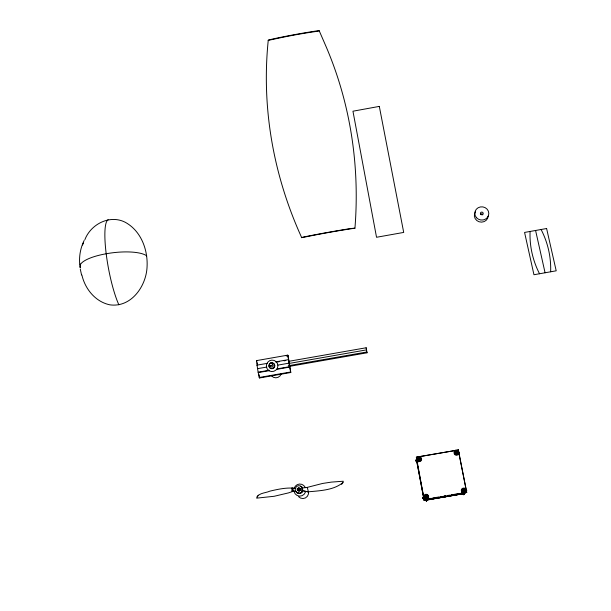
<?xml version="1.0" encoding="UTF-8"?>
<svg xmlns="http://www.w3.org/2000/svg" width="611" height="611" viewBox="0 0 611 611"><rect width="100%" height="100%" fill="white"/><g stroke="black" fill="none" stroke-linecap="round" stroke-linejoin="round"><path stroke-width="0.92" d="M292.081 487.952L292.127 491.672L288.56 492.878L274.171 496.277L256.651 498.148C258.193 492.787 265.586 493.153 269.802 491.175C278.043 489.19 288.102 487.066 295.457 488.533M416.855 460.9A2.459 2.413 47.8 0 1 417.038 458.471L415.572 460.915L417.099 461.992M416.343 457.173L458.365 449.963L416.343 457.173L424.255 499.806L466.72 492.497L458.365 449.963M416.725 461.45L423.469 496.812M418.184 457.127L418.275 456.7M418.306 456.959L418.413 456.486M418.863 458.953L418.588 457.509L419.016 457.433L419.291 458.876L417.817 459.602A1.489 1.466 47.6 0 1 417.901 458.502A1.428 1.405 47.6 0 0 417.809 459.625L417.512 459.182L418.863 458.953L419.627 460.702L419.199 460.77L418.94 459.38L417.611 459.617M419.627 460.686C418.367 458.922 422.797 458.548 419.276 458.922L419.016 457.433M420.421 459.823L420.544 459.48A1.428 1.405 47.6 0 0 420.322 458.41M422.522 498.194L426.562 501.066L422.522 498.194L423.69 496.353M422.827 498.041L423.881 496.514M424.133 500.279L424.5 499.401L424.164 500.531L462.779 493.787L426.493 499.813M425.913 496.613L425.653 495.116L426.081 495.04L426.272 498.431L426.707 498.362L426.44 496.942L424.561 496.812L424.645 497.247L425.134 497.194L424.584 496.812M425.997 497.048L424.645 497.247M426.348 496.537L427.753 496.269L427.837 496.705L426.44 496.942M82.538 245.042L83.539 242.75M84.868 239.703C90.756 224.176 109.896 214.247 125.354 222.335C141.095 230.996 148.068 249.853 147.052 267.106C146.144 286.299 131.182 307.723 109.988 304.851C95.53 301.933 85.013 288.942 81.897 274.996M84.165 240.474C80.492 247.822 78.979 256.261 79.736 264.433M427.601 499.531L426.562 501.066M455.119 450.635L455.371 450.139M455.325 450.75L455.554 450.299M308.127 491.824C319.652 490.732 333.942 490.297 342.985 482.491M456.211 452.552L455.928 451.109L456.356 451.033L456.272 453.026L454.958 453.217L454.851 452.782L456.723 452.904L456.997 454.301L456.562 454.37L456.295 452.98L454.958 453.217M456.616 452.522L458.029 452.239C458.517 453.377 454.867 452.766 458.113 452.667M458.976 453.286L459.212 452.843M459.159 453.438L459.426 452.95L458.387 454.469M342.672 483.095L343.29 481.231L331.399 482.102L322.539 483.461L307.31 487.364L308.379 491.893L303.468 490.877M257.025 496.926L257.368 496.346M301.628 490.702L301.865 488.861M297.901 488.426L297.664 490.259M444.121 496.934L444.587 496.231L445.159 496.69L444.121 496.934L446.389 496.468M444.579 496.85L445.052 496.147M463.214 488.861L464.299 492.107L463.871 492.183L463.65 488.792L463.222 488.915L463.291 489.411L463.65 488.846M461.427 493.108L463.749 494.742L466.789 490.381L466.483 490.725M427.547 499.111L426.371 500.913L427.417 499.378M426.699 500.768L427.746 499.233M417.191 458.555L415.709 460.702L415.793 460.289L417.328 461.366M416.03 460.259L416.985 459.167M463.474 490.366L462.137 490.564L462.642 490.954L462.153 490.564M463.566 490.801L462.222 491M462.504 493.589L426.929 499.806M464.238 493.711L465.116 492.733M463.749 494.742L464.161 494.246L461.824 492.603M466.72 492.497L458.288 450.116M319.301 30.985L319.179 30.55L315.207 31.146A263.104 97.676 -10.3 0 0 272.269 39.096L268.137 40.25L272.361 39.532A218.463 84.112 -10.3 0 1 315.276 31.589L319.301 30.985L325.732 45.794A438.729 394.339 -39.5 0 1 354.945 228.186L350.783 228.82A227.284 55.013 -10 0 0 305.767 236.869L301.338 237.618L305.691 236.579A273.407 63.743 -10 0 1 350.745 228.522L354.945 228.186M341.526 484.309L342.313 483.576M257.75 495.88L258.56 495.17M308.028 491.84L303.858 491.053M458.029 452.239L457.586 452.804M420.628 458.655L420.246 459.197L420.735 459.075M427.753 496.269L427.242 496.384L427.792 496.72M464.887 490.572C466.498 489.151 462.741 492.054 465.422 490.457M465.284 490.037L463.909 490.289M267.183 363.369L257.04 365.141L257.292 365.523L256.536 360.612L287.781 355.136L289.026 360.956M286.208 355.984L288.041 355.663M275.477 361.918L288.384 359.658L288.583 360.047L287.781 355.136M277.539 361.979L279.38 361.659M283.978 360.849L285.818 360.528M288.529 361.361L366.157 347.766L367.012 352.799L289.599 366.34M257.59 368.662L266.816 367.051M277.883 365.111L288.957 363.171M288.873 363.476L366.531 349.874M288.277 365.745L366.913 351.982L367.012 352.799M257.04 365.141L258.132 372.191L269.214 370.251M277.524 368.8L289.53 366.699L290.775 372.504L259.476 377.98L258.132 372.191M258.384 372.557L269.443 370.625M276.814 369.334L289.721 367.081M259.148 377.499L290.523 372.015M419.1 457.983L418.596 457.532M419.36 459.35L420.246 459.197M419.528 460.243L419.192 460.74M297.565 489.709A1.421 1.398 -79.4 0 1 299.443 488.143A1.421 1.398 -79.4 0 1 299.833 490.564A1.421 1.398 -79.4 0 1 297.565 489.709L300.329 489.235M429.059 498.629L431.389 498.316M432.756 497.996L435.047 497.69M436.453 497.369L438.698 497.071M440.157 496.735L442.349 496.445M443.853 496.109L445.702 495.796M447.55 495.483L449.818 495.177M451.246 494.849L460.793 493.314M429.472 499.134L431.297 498.82M433.115 498.515L434.933 498.202M436.758 497.889L438.576 497.583M440.394 497.27L442.211 496.964M447.832 496.01L449.65 495.697M451.476 495.391L460.587 493.841M425.638 500.195L462.779 493.787M455.355 453.179L454.851 452.782M418.023 459.579L417.527 459.182M302.055 487.968L307.341 487.494M292.127 491.572L295.77 491.366M291.966 488.082L294.67 488.456M293.937 490.274L292.05 489.984L293.86 490.312M292.058 490.121L293.677 490.381M456.02 454.11L456.218 454.179A1.436 1.405 42.1 0 0 457.288 453.973M426.837 495.513L426.486 495.391A1.451 1.421 56.5 0 0 425.416 495.59M425.592 498.08L425.943 498.209A1.451 1.421 56.5 0 0 426.684 498.171L426.699 498.347M415.663 460.457L417.962 462.076M461.71 492.779L464.039 494.421M256.536 360.612L256.864 361.132M289.813 366.302L288.743 361.322L289.125 362.094M456.997 454.301L456.44 453.92L456.554 454.34M463.864 492.168L464.169 491.634L464.299 492.107M466.002 489.518L466.246 490.786A2.52 2.452 49.9 0 1 464.872 492.817L463.612 493.031A2.52 2.452 49.9 0 1 461.549 491.588L461.297 490.32A2.52 2.452 49.9 0 1 462.68 488.288L463.94 488.074A2.52 2.452 49.9 0 1 466.002 489.518A2.52 2.444 49.9 0 1 466.063 491.427M426.272 498.416L426.173 498.011L426.661 498.186M535.587 230.477L545.073 272.773M81.553 274.958L80.278 269.054M444.587 496.231L444.701 496.766M416.832 461.244L424.164 500.531M293.983 491.084L294.036 491.381A6.057 5.95 -79.8 0 0 305.531 491.908M289.599 364.454L290.775 372.504M288.384 359.658L289.53 366.699M302.14 488.815L302.88 490.58L302.483 490.809A10.861 0.695 80.6 0 0 302.682 491.107M298.718 488.074L299.169 490.877M297.145 488.777L297.389 490.312M257.116 362.766L257.498 365.218M258.965 374.688L259.476 377.98M366.157 347.766L366.256 348.591M425.653 495.139L426.165 495.582L426.081 495.04M455.928 451.132L456.425 451.582L456.356 451.033M80.224 264.044L80.278 267.778A34.14 9.921 -6.7 0 1 106.192 253.764A34.14 9.921 -6.7 0 1 146.716 255.872M488.242 216.034A6.965 6.584 6.6 0 1 479.07 221.762A6.965 6.584 6.6 0 1 475.495 211.818M480.467 214.11A1.398 1.321 6.6 0 1 482.759 214.866M539.513 273.759A93.422 86.709 17.8 0 1 530.081 231.454M541.094 229.499A91.314 87.396 8 0 1 550.641 271.796M301.727 237.694A456.677 407.384 12.8 0 1 268.237 40.402M300.635 486.264A3.781 3.712 -79.5 0 1 302.705 488.227M302.796 491.122A3.781 3.712 -79.5 0 1 295.93 491.366M294.197 488.258A6.057 5.95 -79.8 0 1 305.156 487.288M308.479 491.443A5.866 5.766 -81.2 0 1 298.565 496.659M301.269 487.555A3.032 2.979 -79.6 0 1 301.834 488.09M300.749 492.779A3.032 2.979 -79.6 0 1 300.001 493.008M302.43 491.183A3.024 2.979 -79.7 0 1 301.529 492.458M300.864 492.878A3.024 2.979 -79.7 0 1 300.123 493.108M298.588 492.962A3.024 2.979 -79.7 0 1 297.901 492.588M281.213 373.886A5.636 5.522 -34.6 0 1 271.712 376.032M272.285 364.286A1.459 1.428 -33.9 0 1 273.155 366.004A1.459 1.428 -33.9 0 1 271.483 367.043A1.459 1.428 -33.9 0 1 270.322 365.508M270.742 363.293A2.91 2.849 -33.9 0 1 274.797 365.638A2.91 2.849 -33.9 0 1 271.108 368.654A2.91 2.849 -33.9 0 1 269.581 364.248M425.928 498.293A1.512 1.474 56.5 0 1 425.562 498.156M424.798 496.476A1.512 1.474 56.5 0 0 424.996 497.614A1.451 1.421 56.5 0 1 424.813 496.499M425.455 495.552A1.512 1.474 56.5 0 1 426.944 495.521M427.257 495.758A1.512 1.474 56.5 0 1 427.708 497.201M419.994 460.473A1.489 1.466 47.6 0 1 418.879 460.641M418.123 458.189A1.489 1.466 47.6 0 1 419.528 457.776M420.452 458.441A1.489 1.466 47.6 0 1 420.505 459.923M464.612 491.74A1.52 1.474 49.9 0 1 463.489 491.916A1.459 1.413 49.9 0 0 464.589 491.763M462.802 491.534A1.52 1.474 49.9 0 1 462.55 491.229M462.703 489.419A1.52 1.474 49.9 0 1 464.123 488.999M465.063 489.678A1.52 1.474 49.9 0 1 465.299 490.427M457.227 454.057A1.497 1.459 42.2 0 1 456.112 454.233M455.18 453.561A1.497 1.459 42.2 0 1 454.981 452.445M455.332 451.773A1.497 1.459 42.2 0 1 456.745 451.361A1.436 1.405 42.1 0 0 455.401 451.842M457.876 453.148A1.497 1.459 42.2 0 0 457.425 451.728A1.436 1.405 42.1 0 1 457.876 453.079M462.848 491.626A1.459 1.413 49.9 0 1 462.596 491.336M462.962 489.342A1.459 1.413 49.9 0 1 464.032 489.144M464.956 489.77A1.459 1.413 49.9 0 1 465.185 490.854M427.15 495.727A1.451 1.421 56.5 0 1 427.616 497.102M419.948 460.373A1.428 1.405 47.6 0 1 418.879 460.572M418.359 457.998A1.428 1.405 47.6 0 1 419.421 457.799M455.31 453.561A1.436 1.405 42.1 0 1 455.08 452.499M464.986 492.878A2.505 2.436 50.1 0 1 461.992 492.985M465.773 492A2.52 2.444 49.9 0 1 462.917 492.886M455.875 450.528A2.482 2.421 42.2 0 1 457.143 450.643M457.715 450.941A2.482 2.421 42.2 0 1 458.197 451.376M458.548 451.919A2.482 2.421 42.2 0 1 458.67 453.79M417.672 461.87A2.459 2.413 47.8 0 1 417.198 461.435M417.794 461.32A2.467 2.429 47.6 0 1 417.321 460.885M416.969 460.343A2.467 2.429 47.6 0 1 416.862 458.471M417.58 457.433A2.467 2.429 47.6 0 1 419.36 456.883M428.082 498.744A2.497 2.436 56.6 0 1 425.241 499.63M424.187 498.889A2.497 2.436 56.6 0 1 423.736 496.445M427.822 498.851A2.505 2.452 56.5 0 1 425.393 499.263M424.34 498.515A2.505 2.452 56.5 0 1 423.751 496.697M118.855 304.79A47.902 9.127 79.4 0 1 106.23 254.069A47.902 9.127 79.4 0 1 108.178 219.708M418.695 456.768L418.092 456.959A2.475 2.429 47.6 0 0 416.71 458.96L416.946 460.205A2.475 2.429 47.6 0 0 418.963 461.626L420.208 461.412A2.475 2.429 47.6 0 0 421.59 459.411L421.361 458.158A2.475 2.429 47.6 0 0 419.337 456.745L418.695 456.768M418.802 457.181L418.314 457.334A1.986 1.955 47.6 0 0 417.206 458.937L417.389 459.946A1.986 1.955 47.6 0 0 419.016 461.084L420.017 460.908A1.986 1.955 47.6 0 0 421.124 459.304L420.941 458.296A1.986 1.955 47.6 0 0 419.314 457.158L418.802 457.181M456.005 450.376L455.401 450.559A2.482 2.421 42.1 0 0 454.026 452.56L454.271 453.813A2.482 2.421 42.1 0 0 456.31 455.233L457.563 455.019A2.482 2.421 42.1 0 0 458.93 453.018L458.685 451.766A2.482 2.421 42.1 0 0 456.646 450.345L456.005 450.376M456.134 450.781L455.646 450.933A1.993 1.948 42.1 0 0 454.546 452.537L454.744 453.545A1.993 1.948 42.1 0 0 456.379 454.683L457.387 454.508A1.993 1.948 42.1 0 0 458.487 452.904L458.288 451.896A1.993 1.948 42.1 0 0 456.646 450.758L456.134 450.781M425.752 494.345L425.141 494.536A2.513 2.452 56.5 0 0 423.751 496.56L423.988 497.835A2.513 2.452 56.5 0 0 426.035 499.279L427.288 499.065A2.513 2.452 56.5 0 0 428.678 497.033L428.441 495.765A2.513 2.452 56.5 0 0 426.402 494.322L425.752 494.345M425.867 494.78L425.371 494.933A2.016 1.97 56.5 0 0 424.255 496.567L424.446 497.583A2.016 1.97 56.5 0 0 426.088 498.752L427.097 498.576A2.016 1.97 56.5 0 0 428.212 496.942L428.021 495.926A2.016 1.97 56.5 0 0 426.379 494.765L425.867 494.78M463.428 488.533L462.939 488.685A2.024 1.97 49.9 0 0 461.824 490.312L462.031 491.336A2.024 1.97 49.9 0 0 463.68 492.497L464.696 492.329A2.024 1.97 49.9 0 0 465.803 490.694L465.605 489.671A2.024 1.97 49.9 0 0 463.948 488.51L463.428 488.533M379.309 106.398L352.952 111.21L376.536 237.274L403.703 232.424L379.309 106.398M546.608 228.522L524.574 232.432L533.953 274.736L556.201 270.81L546.608 228.522M266.465 367.119L266.411 366.837A5.82 5.69 -33.8 0 1 274.125 360.429A5.82 5.69 -33.8 0 1 275.897 370.113A5.82 5.69 -33.8 0 1 266.465 367.119M476.557 217.768A7.011 6.622 6.5 0 0 488.449 215.63A7.011 6.622 6.5 0 0 480.414 206.93A7.011 6.622 6.5 0 0 476.557 217.768M480.75 214.301A1.405 1.321 6.5 0 0 483.133 213.873A1.405 1.321 6.5 0 0 481.521 212.132A1.405 1.321 6.5 0 0 480.75 214.301M301.307 492.397A3.796 3.727 -79.4 0 0 300.268 485.921A3.796 3.727 -79.4 0 0 295.266 490.106A3.796 3.727 -79.4 0 0 301.307 492.397M299.871 490.671A1.528 1.497 -79.4 0 0 299.459 488.067A1.528 1.497 -79.4 0 0 297.442 489.747A1.528 1.497 -79.4 0 0 299.871 490.671M270.856 365.79A1.466 1.436 -33.7 0 0 272.338 363.736A1.466 1.436 -33.7 0 0 269.833 363.522A1.466 1.436 -33.7 0 0 270.856 365.79M271.46 368.494A2.91 2.849 -33.9 0 0 274.408 364.416A2.91 2.849 -33.9 0 0 269.428 363.988A2.91 2.849 -33.9 0 0 271.46 368.494"/></g></svg>
